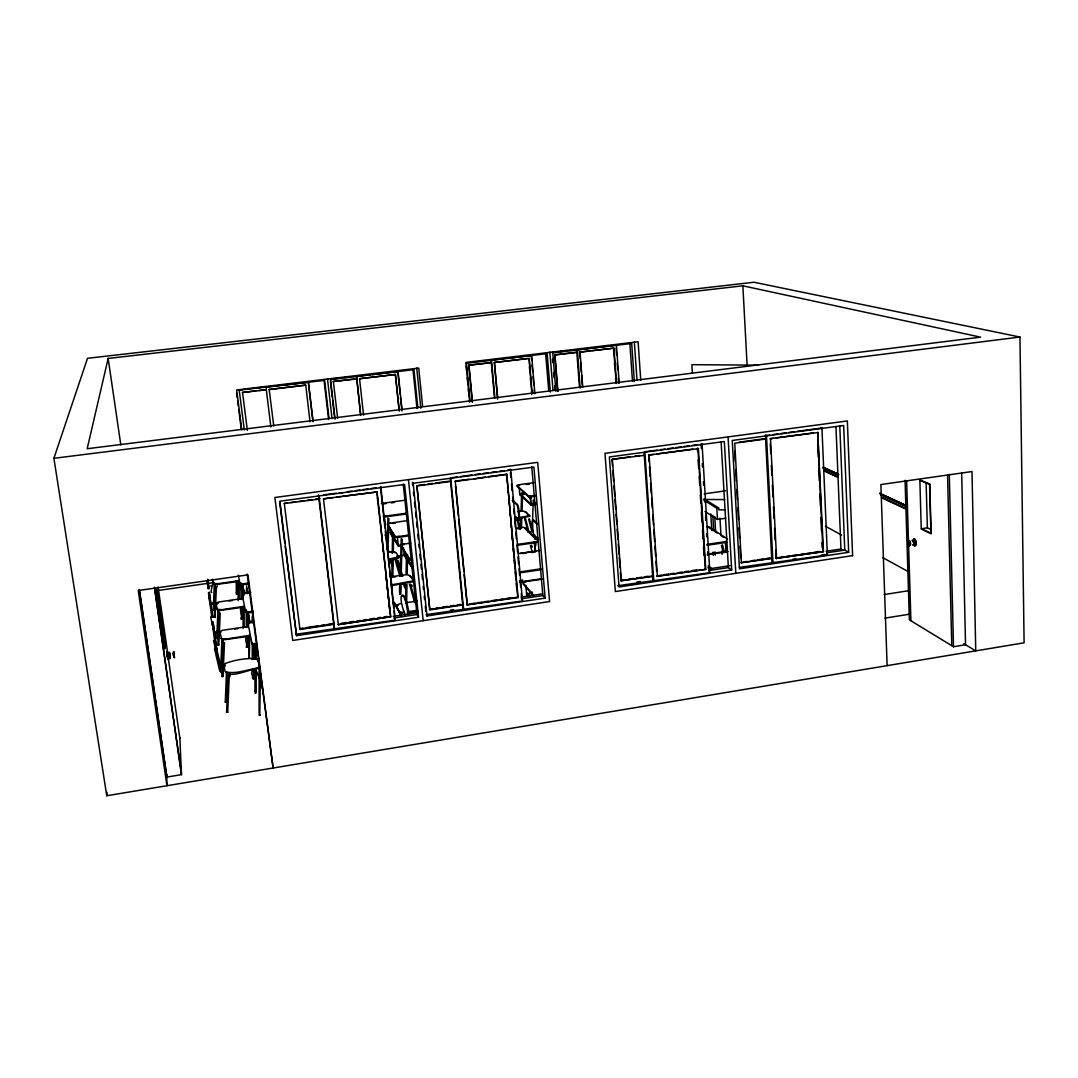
<?xml version="1.0" encoding="UTF-8"?>
<svg xmlns="http://www.w3.org/2000/svg" width="1078" height="1078" viewBox="0 0 1078 1078"><rect width="100%" height="100%" fill="white"/><g stroke="black" fill="none" stroke-linecap="round" stroke-linejoin="round"><path stroke-width="1.5" d="M386.975 549.524L387.945 518.1M387.945 552.273L388.889 518.612M391.84 576.609L392.123 559.913M392.244 553.243L392.554 534.89M392.877 576.622L393.2 558.337M393.308 551.693L393.578 536.736M400.989 584.087C401.717 597.684 398.415 597.657 399.911 584.047M400.059 575.706L401.232 538.555M401.137 575.787L402.229 539.094M405.557 600.985L405.88 584.451M406.069 574.534L406.393 558M406.635 602.656L406.985 584.545M407.174 574.655L407.497 558.188M908.498 542.935L909.037 540.428L910.344 541.911M910.452 544.161C910.721 537.72 907.555 544.929 910.425 544.471M913.012 542.072C914.481 531.454 919.251 550.359 913.484 544.606M520.472 527.991L520.809 517.966M521.038 511.282L521.671 492.902M521.469 528.018L521.806 518.033M522.035 511.39L522.722 491.42M532.168 531.521L533.287 499.936M211.867 592.321C209.28 593.762 214.36 581.702 212.366 579.56M213.35 608.464L214.279 585.138M214.226 610.148L213.282 610.135L214.226 610.148L215.209 585.3M217.392 585.758L216.287 588.575L215.142 617.142L214.212 617.276L215.533 586.526M217.864 610.512L216.813 637.26L217.783 637.125L218.861 610.687M220.235 613.099L218.834 644.994L217.837 645.143L219.252 612.614M222.971 639.321L221.812 667.525L220.774 667.686L221.839 640.804M224.507 642.609L222.984 676.445L221.933 676.607L223.456 642.084M227.566 673.575L226.38 702.061L225.275 702.236L226.515 671.513M230.49 674.761L229.156 678.129L227.714 712.235L226.596 712.41L228.01 677.887L229.749 673.71M173.679 652.19L173.881 653.996M402.229 595.811C404.843 591.809 409.573 611.549 408.575 614.339M106.762 795.753L53.9 458.312L87.507 358.3L753.98 282.247L1019.95 337.037L1024.1 642.811L106.762 795.753L107.005 792.411M167.764 653.699L167.858 654.602M908.511 542.355C910.128 537.235 911.072 548.918 908.66 544.107M910.573 543.703L909.482 545.926L908.552 543.528M913.389 540.994L913.511 540.105M913.686 541.803C914.4 538.272 916.165 545.091 914.063 543.824M246.741 585.853L246.229 593.062M108.15 358.435L87.17 448.731L980.576 337.144L742.863 285.818L108.15 358.435L120.803 444.823M396.475 606.86L398.308 604.933M723.244 552.623L724.12 552.502M388.12 524.245A3.301 0.795 -6.2 0 0 387.541 524.959L387.649 525.606M252.333 622.599L252.804 622.033L249.597 622.505L247.374 611.684M392.931 533.327L393.012 534.028M406.81 555.143L406.891 555.884M220.141 633.19L220.707 632.126M529.136 594.382L529.85 593.911L526.616 594.436L525.794 585.273M912.042 540.496C914.211 538.084 914.926 546.937 912.406 544.889M216.206 604.65L218.443 602.804M413.723 581.608L392.069 585.57M413.629 580.799L391.974 584.761M385.87 536.992L385.991 536.48A93.773 10.713 82.5 0 1 385.291 535.564M385.789 536.265L385.897 535.753A93.018 10.618 82.5 0 1 385.21 534.85M259.569 667.848L258.949 668.508C250.069 668.158 221.933 683.6 224.615 665.53M259.434 666.918L258.828 667.578C248.385 669.505 235.247 674.491 225.477 671.742M912.487 541.048L913.309 541.533M260.391 673.615L259.798 713.596L259.111 713.34L259.097 658.442M519.609 581.406L522.574 579.991L522.709 581.541L540.913 578.832M532.492 592.132L526.98 594.167L526.549 593.021L529.648 596.646M226.569 712.194L227.714 712.235M252.71 621.022L249.867 622.046L247.832 611.711M398.55 545.684L390.452 532.478L398.55 545.684L403.671 543.555L403.819 544.942M535.658 503.008L531.184 504.625L520.014 493.495M412.389 567.634L404.6 555.291L407.093 554.388M225.235 702.021L226.38 702.061M520.108 494.438L524.447 492.889L530.672 498.508M242.307 585.287L244.005 593.533L249.355 591.62M254.96 691.348L256.2 691.375L254.96 691.348L254.947 669.977M252.306 677.227C254.624 678.534 249.894 673.885 252.292 670.651M221.906 676.405L222.984 676.445M220.747 667.498L221.812 667.525M249.786 636.236L249.287 658.173L248.641 637.812M248.668 657.957L249.826 657.984M405.368 588.979C407.524 589.882 402.754 586.675 404.021 584.276M535.887 545.401L535.645 542.369M399.722 594.045L400.8 594.059M246.323 645.533C248.412 647.043 244.248 640.157 246.31 637.341M402.404 583.724L402.956 583.858M217.81 644.967L218.834 644.994M217.729 638.58L216.732 638.553M392.082 566.193C394.103 567.311 389.198 561.961 390.263 559.859M241.041 617.492C243.022 619.082 239.154 610.175 241.014 607.628M389.104 560.317L389.63 560.439M214.199 617.128L215.142 617.142M236.325 592.509L237.322 592.523L236.325 592.509L236.284 580.894M210.574 585.906L211.032 586.041M400.625 603.518L396.691 605.054L396.677 606.712A111.25 12.976 82.2 0 0 399.399 611.738L402.754 612.371M250.231 635.265L226.353 638.971L220.882 638.499M250.352 636.155L221.825 640.076L220.128 633.069M244.41 606.267L221.974 609.649L216.853 609.313M244.517 607.089L217.716 610.727L216.179 604.502M239.249 580.584L218.093 583.71L213.269 583.467M239.356 581.365L214.091 584.734L212.676 579.196M179.837 737.365L181.468 774.651L166.767 777.09L139.197 589.383M905.062 480.303L909.374 619.81L953.491 646.746L965.538 644.752L961.67 472.568M884.93 618.125L909.684 614.164M884.122 594.571L908.956 590.663M256.038 653.349L256.564 654.562L254.246 643.35M393.739 618.017L416.984 614.514L418.547 617.249L296.531 635.67L285.225 546.492M521.348 598.802L542.854 595.555L545.145 598.128L426.969 615.969L426.147 614.608L522.493 600.958L510.783 469.765L507.549 470.197M708.637 570.585L728.391 567.621L731.692 569.966L724.322 441.522L609.366 456.951L619.055 586.971L731.692 569.966M826.678 552.812L844.775 550.09L848.682 552.3L843.656 425.5L732.245 440.457L739.454 568.793L848.682 552.3M450.402 610.067L453.69 609.582M636.882 581.972L640.197 581.473M296.113 634.228L395.33 620.16L380.871 487.189M617.707 585.731L709.876 572.688L702.074 444.096M739.414 567.378L827.378 554.954L821.935 428.006L797.424 431.294M792.64 559.347L795.847 558.862M821.436 555.008L824.643 554.523M405.624 602.777L417.28 601.039M234.708 629.053L237.915 628.582M931.459 529.797L927.376 527.843L921.461 528.732L930.907 533.287L929.573 484.413L920.073 480.411M408.508 611.63L416.337 610.458M302.958 628.11L299.657 628.595L299.927 629.458L333.776 624.364M306.246 627.612L317.754 625.887M321.042 625.388L324.33 624.89M327.618 624.405L334.207 623.407M429.435 609.11L432.723 608.612M436.011 608.127L439.298 607.628M442.586 607.13L447.518 606.388M450.806 605.903L454.094 605.405M457.382 604.92L460.683 604.421M622.208 580.166L625.442 579.668M628.69 579.182L633.541 578.455M636.788 577.97L641.639 577.242M644.887 576.757L648.121 576.272M743.685 561.921L746.933 561.422M751.811 560.695L755.058 560.21M758.306 559.725L763.184 558.983M766.431 558.498L769.679 558.013M299.792 629.026L334.369 623.839M408.616 612.506L418.008 611.091M462.705 604.987L429.92 609.919L416.876 485.666L429.677 609.515L462.597 604.569M620.376 572.458L620.995 580.772L653.416 575.895M771.835 558.108L740.936 562.756L771.727 558.552M341.16 623.313L346.146 622.505M349.043 622.127L353.773 621.413M356.926 620.941L360.106 620.47M363.286 619.985L366.466 619.513M369.633 619.028L374.403 618.314M377.583 617.842L380.763 617.357M383.93 616.885L387.11 616.414M469.954 603.896L475.142 603.181M477.837 602.71L481.799 602.171M485.127 601.672L488.361 601.187M491.595 600.702L496.446 599.974M499.666 599.489L502.9 599.004M506.134 598.519L510.985 597.791M620.995 580.772L652.648 576.447M656.556 575.908L661.313 575.194M664.061 574.722L668.562 574.048M670.839 573.765L674.019 573.28M678.884 572.553L682.118 572.068M685.365 571.583L688.613 571.097M691.847 570.612L696.711 569.871M778.599 557.569L783.719 556.747M786.293 556.41L789.379 555.952M792.451 555.48L797.437 554.739M800.752 554.24L804.08 553.742M807.395 553.243L810.71 552.744M814.038 552.246L819.01 551.491M390.721 616.751L338.344 624.634L390.721 616.751L377.057 491.959L342.777 496.244M464.146 574.736L467.084 604.825L517.763 597.212L506.7 474.158L488.563 476.611M705.78 569.359L656.987 576.272L705.78 569.359L698.382 448.664L697.426 448.165L697.628 451.507M775.634 550.063L776.052 558.377L823.471 551.666L817.717 432.278L822.905 551.33M393.214 616.346L418.129 612.6M467.084 604.825L518.087 597.589L506.7 474.158M521.119 597.104L542.719 593.857M708.462 568.928L729.995 565.694M776.052 558.377L823.471 551.666M826.058 551.249L840.961 548.998L843.535 550.467M253.209 611.159L249.961 611.644A3.989 1.118 -8.1 0 1 245.528 611.091M519.704 571.933L541.048 568.793M706.939 544.363L726.599 541.479M253.33 612.115L250.083 612.6A3.989 1.118 -8.1 0 1 245.649 612.048L242.227 594.692A3.84 1.038 -8 0 1 246.04 593.021L250.891 592.321M519.785 572.863L541.129 569.723M707.006 545.279L726.653 542.382M707.667 554.079L725.952 551.357L725.373 541.466M520 582.349L542.463 579.182M707.155 554.712L728.027 551.613M390.883 576.703L407.444 574.52L410.691 576.164A104.162 13.34 82.4 0 0 413.386 580.543M229.021 601.025L232.296 600.554M392.527 577.229L395.666 576.77M249.126 583.845L244.18 584.559A3.746 0.984 -7.9 0 1 240.03 584.101L238.305 575.153M517.346 545.279L535.079 542.733A3.557 0.93 -4.9 0 0 537.989 541.695M705.025 511.444L717.49 519.434L725.737 518.249M244.005 593.533L242.402 583.777L243.749 593.965L241.593 583.454M518.397 553.566L539.795 550.467M520.391 553.486L533.475 551.586M247.051 593.479L250.352 593.008M522.56 553.553L525.794 553.081M531.643 552.556L534.931 552.071M387.905 552.084L393.443 551.505L396.475 552.987A98.26 11.858 82.4 0 0 398.873 556.895L388.606 559.28M528.503 532.074L533.179 531.4M704.352 500.461L716.816 508.223L718.649 507.954L718.77 509.827L725.386 509.854M412.281 566.543L404.196 554.267L411.971 566.583M157.428 590.569L213.996 582.484M396.852 556.329L405.274 555.116M403.441 547.53L404.29 555.534L407.619 555.062M534.782 538.34L537.949 537.882M388.7 560.061L397.445 558.714L398.968 557.663A99.055 11.966 82.4 0 1 397.378 555.305M534.863 539.108L538.03 538.65M249.005 582.955L244.073 583.656A3.746 0.984 -7.9 0 1 239.922 583.198M517.265 544.403L534.998 541.857A3.557 0.93 -4.9 0 0 537.774 540.428L525.161 527.87A3.436 0.862 -5 0 0 520.795 527.546L515.931 528.233M515.297 518.37L529.81 515.567A91.334 18.919 82.7 0 1 526.374 512.306L523.221 511.026L517.804 511.605M515.378 519.097L529.877 516.281A92.075 19.067 82.7 0 1 526.428 512.993M408.899 535.025L397.324 536.682L398.334 546.074L401.582 545.616M704.163 493.859L725.588 490.84M408.98 535.86L399.251 537.235A3.409 0.849 -6.2 0 1 395.141 536.898L387.541 524.959M410.745 543.137L404.129 544.067A3.503 0.889 -6.2 0 0 401.043 545.468L409.573 558.835A3.611 0.957 -6.2 0 0 411.041 559.388M517.629 528.853L520.863 528.395M408.414 520.378L390.034 523.221M385.048 523.921L385.425 524.878M392.123 523.463L395.397 523.005M519.192 487.566L519.812 494.667L531.009 504.976L535.874 504.302M519.812 494.667L524.757 493.993M406.864 513.141L384.213 516.254L385.223 525.242M535.443 495.408L532.195 495.853A3.167 0.741 -4.9 0 1 528.153 495.611M406.945 513.923L386.045 516.807A3.234 0.768 -6.3 0 1 383.445 516.941M535.51 496.19L532.262 496.648A3.167 0.741 -4.9 0 1 528.22 496.392L517.238 486.461A3.072 0.687 -5 0 1 517.575 485.868M381.356 503.453L405.8 500.111M534.472 482.594L519.596 484.615A3.072 0.687 -5 0 0 517.17 485.706L530.902 498.157M383.067 503.992L386.328 503.547M391.22 502.887L394.481 502.442M526.28 484.48L529.581 484.022M323.521 494.896L336.147 493.198M339.314 492.767L342.696 492.754M347.264 491.703L352.075 491.056M355.268 490.625L360.065 489.991M363.273 489.56L368.07 488.913M371.263 488.482L376.074 487.835M457.234 476.948L450.685 477.824L463.648 609.838M460.508 476.503L471.975 474.967M475.223 474.536L480.074 473.875M483.308 473.444L488.159 472.797M491.393 472.366L496.244 471.706M499.464 471.275L504.315 470.628M653.78 581.15L644.833 451.776L657.31 450.092M660.423 449.674L665.099 449.054M668.279 448.623L673.103 447.976M676.324 447.545L681.148 446.898M684.368 446.467L689.192 445.82M692.413 445.389L697.237 444.742M769.719 435.013L766.458 435.445L772.993 563.161M772.966 434.582L777.858 433.922M781.105 433.491L785.997 432.83M789.258 432.386L794.163 431.739M412.739 485.652L412.389 482.311L413.184 483.294L533.893 467.084L545.145 598.128M299.927 629.458L284.296 503.386L287.53 502.954M290.777 502.51L295.655 501.863M298.902 501.418L303.767 500.771M307.041 500.327L311.946 499.666M315.207 499.222L320.126 498.562M418.426 485.329L424.719 484.494M427.858 484.062L432.574 483.429M435.714 483.011L449.014 481.219M612.493 466.046L611.994 459.282L629.943 456.87M634.942 456.196L639.941 455.522M738.969 442.196L766.162 438.53M318.98 499.168L284.309 503.507M417.105 485.962L450.564 481.462M611.994 459.403L644.253 455.374M765.609 439.042L734.738 443.193L741.435 563.093M338.344 624.634L323.454 498.844L333.115 497.537M336.336 497.106L341.16 496.459M455.01 481.125L469.038 479.238M485.262 477.055L473.997 478.901M649.118 461.694L648.66 455.051L653.524 454.39M656.758 453.959L692.938 449.081M773.142 438.288L770.002 438.706L818.296 432.521M776.268 437.857L812.906 432.925M377.057 491.959L323.454 498.844M507.024 474.455L455.28 481.421L467.367 605.23M648.66 455.051L698.382 448.664M53.9 458.312L1019.95 337.037M244.302 429.947L239.208 390.101L242.523 389.71M245.851 389.306L250.837 388.713M254.165 388.309L260.822 387.514M335.083 378.594L341.591 377.812M344.839 377.421L349.717 376.842M470.601 362.316L475.317 361.75M478.47 361.373L484.75 360.618M551.963 352.546L556.881 351.967M560.169 351.563L565.088 350.97M570.019 350.39L574.938 349.798M265.943 387.204L280.523 385.452M308.564 382.286L282.247 385.439M370.724 374.618L356.468 376.33L360.726 414.774M398.24 371.506L372.476 374.605M505.232 358.462L491.46 360.106L494.896 398.025M531.953 355.444L507.051 358.435M578.751 349.622L616.427 345.095L619.176 383.202M247.361 430.324L242.523 392.473L255.809 390.869M258.949 390.492L265.201 389.737M337.643 418.251L333.358 381.531L346.348 379.968M347.992 379.766L354.554 378.984M479.804 363.892L468.809 365.226L472.258 401.973M481.367 363.704L489.304 362.747M557.69 391.301L554.739 354.878L577.053 352.183M266.172 389.859L242.483 392.405M356.548 378.971L333.264 381.477M363.569 415.178L359.553 378.715L395.316 374.416L399.129 410.745M468.62 365.172L491.298 362.747M497.605 399.143L494.303 362.491L527.317 358.516M554.739 354.958L576.811 352.439M590.488 350.902L579.789 352.196L580.301 358.799M592.024 350.714L613.651 348.113L616.212 383.35M399.278 410.893L395.464 374.538L359.553 378.715M494.303 362.491L529.123 358.448L532.087 393.322M579.533 352.075L613.921 348.221L616.481 383.485M913.915 538.987C916.138 539.728 916.543 544.794 914.467 545.872M391.22 552.34L395.37 552.529M242.846 598.465L218.335 602.036L216.638 602.925L216.287 605.284M248.452 626.439L222.405 630.32L220.599 631.304L220.249 633.891M252.144 659.21L254.947 659.076M703.705 499.464L724.659 499.599M758.521 365.159L691.86 364.674L692.386 373.055M402.862 613.247L399.493 612.6A112.152 13.084 82.2 0 1 398.617 611.213M392.257 590.245L390.371 572.89M219.993 633.608L215.573 632.099M615.875 344.879L616.791 345.256M820.776 427.535L822.716 428.316M613.921 348.221L613.611 351.347M577.431 349.986L580.072 388.08M767.172 435.768L765.393 434.973L771.929 562.473M823.242 467.232L838.536 474.293M879.81 493.333L905.789 505.312M823.538 467.488L838.697 474.468M879.608 493.347L906.396 505.825M822.972 467.461L838.145 474.468M880.2 493.859L906.382 505.986M823.12 468.351L838.32 475.385M880.874 495.098L906.706 507.051M824.387 470.709L838.078 477.096M882.208 497.632L906.558 508.978M823.808 470.79L837.485 477.177M881.588 497.726L905.911 509.072M701.104 443.584L702.708 444.432M529.123 358.448L531.858 393.187M825.465 526.253L841.595 535.092M882.653 557.582L907.582 571.246M525.08 511.969L526.077 512.522M826.233 554.281L827.378 554.954M491.73 360.281L491.042 359.863L494.479 397.688M963.813 643.728L975.752 650.869L971.992 471.544L880.874 484.548L887.113 665.652M704.756 499.357L718.649 507.954M223.469 673.265L220.788 670.368L215.667 648.43M223.065 674.545L219.71 670.988L214.535 648.848M222.311 664.574L219.669 661.717L214.98 641.653M221.906 665.827L218.605 662.31L216.786 654.535M216.395 631.223L217.972 632.234M212.676 602.818L214.172 603.788M211.908 603.64L213.808 604.879M727.529 539.067L709.284 526.967A3.598 0.93 -3.2 0 0 707.37 526.482M709.337 527.843L717.193 533.071M721.128 535.685L723.742 537.423M409.492 575.625L410.772 576.932M255.486 670.893L256.941 671.958L259.084 678.318M708.233 565.99L712.086 568.834M708.286 566.947L710.86 568.847M708.138 567.715L710.752 569.656M708.92 571.973L709.876 572.688M396.152 560.115L397.297 561.005L401.784 576.447M510.137 469.199L511.215 470.129M524.42 492.565L530.645 498.198M536.844 523.059L533.826 520.189A4.703 0.97 81.9 0 0 533.071 521.55M512.319 500.448L516.793 504.706A4.501 0.889 82.1 0 1 518.181 510.029L518.774 516.618A4.487 0.889 82 0 1 518.141 519.96L514.785 516.631M537.114 524.124L533.111 520.297A4.703 0.97 81.9 0 0 532.411 523.773L533.004 530.605A4.689 0.97 81.9 0 0 534.486 536.197L538.501 540.186M528.678 519.286L531.872 531.467M515.473 516.537L518.828 519.865A4.487 0.889 82 0 0 519.461 516.524L518.868 509.934A4.487 0.889 82.1 0 0 517.48 504.612L513.007 500.354A4.433 0.862 82.1 0 0 512.562 500.461M538.218 539.081L535.2 536.103A4.689 0.97 81.9 0 1 534.607 534.944M535.55 539.013L525.242 528.719A3.436 0.876 -5 0 0 524.703 528.422M257.103 659.547L258.046 660.491A121.288 2.776 82.2 0 0 259.34 666.527M356.643 376.505L360.578 415.394M534.284 595.945L523.261 583.252A3.908 1.118 -5 0 1 526.333 581.568M533.26 595.649L523.342 584.209A3.908 1.118 -5 0 1 523.207 583.75M526.872 592.967L529.985 596.592M526.616 594.436L528.705 596.889M517.453 596.821L518.087 597.589M914.589 545.94L913.888 544.781M381.154 487.593L380.453 486.596L384.967 528.072M305.667 385.062L269.123 389.454M390.721 532.451L398.442 544.646M398.334 546.074L390.546 533.704L389.886 527.627M404.29 555.534L412.16 568.039M411.769 584.977L412.227 586.365M405.301 615.592C395.343 589.599 405.746 587.86 407.727 614.473M401.407 615.578L394.292 602.427A3.989 1.159 -6.6 0 0 392.702 601.767M401.515 616.576L394.4 603.397A3.989 1.159 -6.6 0 0 392.81 602.723M394.898 619.324L395.33 620.16M266.037 387.393L270.874 426.969M318.98 495.947L334.584 629.323M531.36 545.037L532.303 547.031M530.389 545.562L532.222 552.125M722.489 544.781L724.281 551.788M721.411 545.333L723.068 552.017M239.208 390.101L324.653 380.345L329.033 418.264M398.065 560.466L402.741 576.38M404.129 611.239L404.614 612.681M389.562 573.011L390.492 576.636M529.379 518.788L532.775 531.387M260.539 682.9L262.493 689.031M239.909 585.179L241.917 591.553M404.991 584.263L406.339 588.992M395.909 559.239L400.356 574.79M394.993 559.388L399.857 576.38M387.514 547.085L388.889 551.855M391.179 559.832L392.998 566.193M410.435 584.06L415.731 602.642M409.451 584.195L414.72 602.656M525.485 518.437L529.136 532.384M524.595 518.585L528.233 532.438M210.614 616.872L215.465 637.677M213.511 640.521L216.058 651.422M242.159 584.195L243.857 592.415M254.421 643.714L256.065 651.691M247.671 611.347L249.557 620.51M253.95 643.728L256.268 655.06L254.758 643.539M258.194 661.272L256.995 658.671C246.525 657.984 234.883 659.763 225.113 663.563L224.736 666.406M518.397 519.758L520.135 529.5M517.386 519.812L518.855 527.977M173.922 653.43L173.612 651.584L173.841 652.891M174.232 656.502L174.38 657.27L174.272 656.017M169.704 653.807L169.421 652.203L169.664 654.333M169.933 656.286L170.27 658.456L170.135 656.92M167.872 653.699L167.508 651.705L167.912 655.074M174.151 655.963L174.461 657.809L174.326 656.542M168.06 656.084L168.572 659.507L168.289 656.65M173.895 653.174L174.016 654.063M174.178 656.232L174.003 653.928M173.531 655.815L173.167 652.769L173.625 655.855M169.852 655.815L169.974 656.866M139.547 590.474L166.74 775.621M154.666 588.116L181.414 773.182M154.383 587.227L181.468 774.651M158.075 587.052L167.858 654.117M168.141 657.028L179.905 738.659M164.853 642.03L157.186 588.831L157.226 594.975L165.001 648.875L164.786 641.72M211.733 616.885L208.526 592.738L210.048 603.828M215.721 648.889L212.231 622.558L213.188 629.512M169.758 655.289L169.866 656.098M167.575 655.734L166.847 651.368L167.669 657.863L167.306 655.667M167.427 655.424C166.241 648.282 168.828 666.366 167.723 656.852M207.744 579.479L209.011 588.696L207.811 579.412M210.87 603.707C205.211 562.581 216.718 646.881 211.018 605.513M214.724 634.16C208.701 590.407 221.057 680.919 214.98 636.828M207.151 581.029L208.216 588.804L207.502 582.955M173.841 653.847L174.218 655.532M169.65 654.481L169.785 655.303M167.791 654.548L168.276 657.001M247.131 573.981L273.111 768.021L247.953 574.87L138.24 590.515L166.942 785.714L166.713 774.516M248.169 611.698L249.597 622.505M210.722 608.814L210.897 610.202M241.795 429.852L236.675 389.94L418.736 368.083L422.603 406.271M236.621 392.944L237.254 397.89M237.672 401.191L238.305 406.15M238.737 409.451L241.283 429.246M174.191 655.397L174.313 656.286M169.556 653.74L169.718 654.804M273.731 425.877L269.19 389.603L305.761 385.196L309.992 421.7M296.531 635.67L279.862 501.189L404.587 484.453L418.547 617.249M279.674 501.796L284.808 543.177M308.443 382.097L313.105 421.7M308.254 381.814L312.903 421.377M318.482 494.91L334.261 628.474M173.801 653.376L173.625 651.974M335.083 419.18L330.569 379.631L413.965 369.619L417.873 407.875M330.394 380.83L332.267 397.27M332.644 400.558L334.53 416.997M327.469 378.728L332.051 418.614M323.952 379.429L328.588 419.558M376.855 491.649L390.505 616.346M377.381 497.996L377.745 501.31M378.472 507.954L378.836 511.282M379.564 517.925L379.928 521.253M380.655 527.897L381.019 531.211M381.747 537.855L382.111 541.183M382.838 547.826L383.202 551.141M386.113 577.727L386.476 581.042M387.204 587.685L387.568 591.014M388.107 595.999L388.471 599.314M389.198 605.957L389.562 609.286M385.331 531.387L389.306 567.89M389.67 571.205L390.384 577.848M390.748 581.163L393.632 607.709M393.996 611.024L394.723 617.667M404.493 554.213L404.6 555.291M413.184 483.294L426.969 615.969M413.44 492.363L413.79 495.705M414.478 502.402L415.003 507.428M415.529 512.454L416.054 517.48M416.566 522.507L417.092 527.533M417.792 534.23L418.318 539.256M418.843 544.269L419.18 547.624M419.881 554.321L420.407 559.347M420.932 564.373L421.444 569.4M421.97 574.426L422.495 579.438M423.196 586.149L423.546 589.491M424.233 596.188L424.584 599.543M425.284 606.24L425.81 611.266M398.038 371.331L402.027 409.613M397.728 371.075L400.167 394.346M400.517 397.674L401.905 410.974M408.441 479.629L423.182 620.685M411.944 559.415L412.389 563.686M403.239 484.143L416.984 614.514M412.914 368.757L416.97 408.508M416.741 368.043L420.824 408.252M455.495 486.138L458.433 516.227M458.756 519.569L460.562 537.962M460.885 541.304L463.823 571.394M450.281 478.645L463.109 609.043M468.997 365.429L472.447 402.121M470.102 401.339L466.518 363.299L547.166 353.611L550.332 392.028M469.671 402.067L465.925 362.424L638.095 341.753L640.763 380.359M466.195 366.183L466.814 372.786M467.286 377.745L467.758 382.69M468.378 389.293L468.997 395.895M510.433 472.514L510.878 477.487M511.471 484.116L512.063 490.759M512.656 497.389L513.101 502.361M513.694 508.991L514.139 513.963M514.732 520.593L515.324 527.236M515.769 532.209L516.362 538.838M516.955 545.468L517.548 552.098M517.992 557.07L518.585 563.713M519.03 568.685L519.623 575.315M520.068 580.287L520.661 586.917M521.253 593.547L521.698 598.519M506.539 475.546L506.983 480.532M507.59 487.175L508.034 492.161M508.776 500.461L509.072 503.79M509.827 512.09L510.123 515.419M510.878 523.719L511.174 527.048M512.063 537.006L512.36 540.334M513.115 548.635L513.411 551.963M514.166 560.264L514.462 563.592M515.203 571.892L515.648 576.878M516.254 583.521L516.699 588.507M494.506 362.612L497.659 397.62M531.777 466.922L542.854 595.555M534.648 541.87L535.496 551.666M531.009 504.976L530.255 496.19L530.848 503.682M534.284 541.843L535.106 551.357M531.643 355.282L534.904 393.726M531.198 355.053L531.616 360.052M532.047 365.065L532.613 371.748M533.031 376.748L533.745 385.102M534.162 390.101L534.445 393.443M529.365 366.493L529.648 369.808M530.363 378.108L530.645 381.423M531.494 391.381L531.777 394.696M545.589 352.829L548.756 391.098M908.323 542.881L908.377 543.608M554.981 355.066L557.932 391.435M555.898 391.327L552.758 352.937L631.695 343.464L634.363 381.531M552.502 359.217L552.771 362.545M553.593 372.543L553.998 377.543M554.685 385.87L554.954 389.198M549.861 352.075L552.987 390.061M580.045 352.304L582.74 387.002M580.557 362.1L581.325 372.004M581.581 375.306L582.484 386.867M576.582 349.595L579.506 387.069M612.398 459.659L621.4 581.136M612.856 471.032L613.598 481.017M613.975 486.003L614.703 495.974M614.959 499.303L615.7 509.274M616.064 514.26L616.805 524.245M617.168 529.231L617.91 539.202M618.287 544.188L619.028 554.173M619.271 557.488L620.012 567.473M616.117 348.181L616.589 354.81M617.195 363.07L617.667 369.7M618.273 377.96L618.624 382.933M614.473 363.097L614.716 366.439M615.565 378.189L615.808 381.531M391.678 586.796L391.84 589.087M649.468 466.666L650.142 476.638M650.6 483.281L651.287 493.239M651.624 498.225L652.311 508.183M652.769 514.826L653.457 524.797M653.794 529.77L654.589 541.399M654.939 546.384L655.626 556.342M655.963 561.328L656.65 571.286M644.065 452.625L652.918 580.422M634.349 341.969L637.017 380.264M629.795 342.723L632.503 381.356M649.104 455.307L657.432 576.636M705.74 512.279L706.238 520.512M701.212 445.254L701.414 448.596M702.317 463.594L702.519 466.936M703.435 481.933L703.638 485.275M704.446 498.615L704.662 501.944M705.564 516.955L705.767 520.283M706.575 533.623L706.791 536.952M707.694 551.963L707.896 555.305M697.897 448.408L705.295 569.009M698.14 459.875L698.652 468.243M699.177 476.611L699.689 484.979M700.296 495.018L700.821 503.386M701.333 511.754L701.94 521.792M702.465 530.16L702.977 538.528M703.489 546.896L704.001 555.264M719.956 518.154L720.926 534.607M721.896 551.06L722.085 554.348M716.816 508.223L717.49 519.434M714.727 516.443L715.617 531.481M712.801 515.311L713.69 530.241M714.983 551.815L715.186 555.13M710.793 513.923L711.79 530.524M713.084 552.098L713.286 555.413M721.101 441.562L728.391 567.621M725.777 541.493L726.37 551.693M734.697 451.264L735.263 461.249M735.722 469.563L736.368 481.219M736.84 489.533L737.392 499.518M737.864 507.846L738.511 519.488M738.982 527.802L739.535 537.787M740.007 546.115L740.653 557.757M728.054 436.886L735.802 573.321M742.863 285.818L747.162 366.25M770.527 438.948L776.591 558.714M770.244 443.691L770.757 453.663M771.336 465.292L771.848 475.263M772.347 485.248L772.939 496.877M773.452 506.849L774.031 518.478M774.543 528.449L775.122 540.091M817.663 443.772L818.242 457.166M818.754 468.903L819.267 480.626M819.846 494.034L820.358 505.757M820.87 517.48L821.463 530.888M821.975 542.611L822.191 547.637M839.775 425.662L844.775 550.09M835.962 426.551L840.961 548.998M906.625 480.68L910.923 620.753M926.123 482.89L927.376 527.843M949.3 474.333L953.491 646.746M947.575 475.452L951.766 645.695M157.253 589.41L157.28 595.312M246.256 609.461L246.296 627.504M244.113 590.003L244.127 595.029M244.154 606.752L244.194 626.857M243.008 584.788L243.049 598.236M243.062 606.644L243.116 628.514M242.011 584.748L242.051 599.489M242.078 607.682L242.092 617.505M240.946 582.969L240.987 599.408M239.141 581.082L239.195 599.085M238.117 582.632L238.184 600.702M237.295 580.948L237.322 592.523M256.173 654.386L256.173 659.44M256.187 669.519L256.2 691.375M254.92 643.674L254.934 658.469M253.465 644.469L253.478 659.224M253.492 670.705L253.505 677.254M252.239 616.333L252.239 622.909M252.265 642.663L252.279 659.116M248.6 615.983L248.614 624.378M247.347 588.399L247.361 593.439M247.388 611.927L247.414 627.059M247.441 637.152L247.455 645.56M256.685 643.566A4.272 1.28 -8.3 0 1 251.929 642.906M252.212 622.289A4.096 1.186 -8.1 0 0 248.156 624.162L252.063 643.916A4.272 1.28 -8.3 0 0 256.82 644.577M248.29 625.146A4.096 1.186 -8.2 0 1 248.439 624.62M242.348 595.608A3.84 1.038 -8 0 1 244.598 594.234M385.951 516.012A3.234 0.755 -6.3 0 1 383.364 516.146M401.73 545.535A3.49 0.889 -6.2 0 0 401.137 546.33L409.667 559.725A3.611 0.957 -6.2 0 0 412.537 560.29M399.156 536.399A3.409 0.849 -6.2 0 1 395.047 536.062L387.447 524.137A3.301 0.795 -6.2 0 1 390.398 522.87M516.281 519.03A3.355 0.822 -5.1 0 1 514.92 520.068M516.349 519.852A3.355 0.835 -5.1 0 1 515.001 520.903M518.464 485.585A3.072 0.687 -5 0 1 519.663 485.369M707.411 527.358A3.598 0.93 -3.2 0 1 708.623 527.533M914.575 540.59A2.129 0.943 80 0 1 916.071 542.571A2.129 0.943 80 0 1 915.182 544.646M533.314 504.693L533.758 505.299L533.314 504.693M400.827 545.764L401.339 546.411L400.827 545.764M260.391 715.064L259.111 715.01L260.391 715.064M227.04 713.663L227.04 713.663M225.706 703.476L225.706 703.476M255.54 692.75C253.626 693.545 257.629 692.911 255.54 692.75M252.858 678.614L253.505 678.844L252.858 678.614M222.351 677.806L222.351 677.806M221.192 668.872L221.192 668.872M247.455 647.043L246.323 647.029L247.455 647.043M536.211 546.627L536.211 546.627M406.15 590.151L406.15 590.151M400.154 595.285L400.154 595.285M218.241 646.288L218.241 646.288M242.105 618.92L241.041 618.907L242.105 618.92M392.823 567.311L392.823 567.311M214.589 618.381L214.589 618.381M389.454 561.544L389.454 561.544M213.673 611.374L213.673 611.374M237.335 593.857L236.338 593.843L237.335 593.857M211.342 593.506L211.342 593.506M210.52 587.227L210.52 587.227M549.564 601.537L292.704 640.453L274.877 497.484L537.706 462.341L549.564 601.537M852.604 555.628L615.349 591.566L604.974 453.353L847.348 420.946L852.604 555.628M929.775 484.076L919.857 479.912L921.259 529.042L931.122 533.812L929.775 484.076"/></g></svg>
